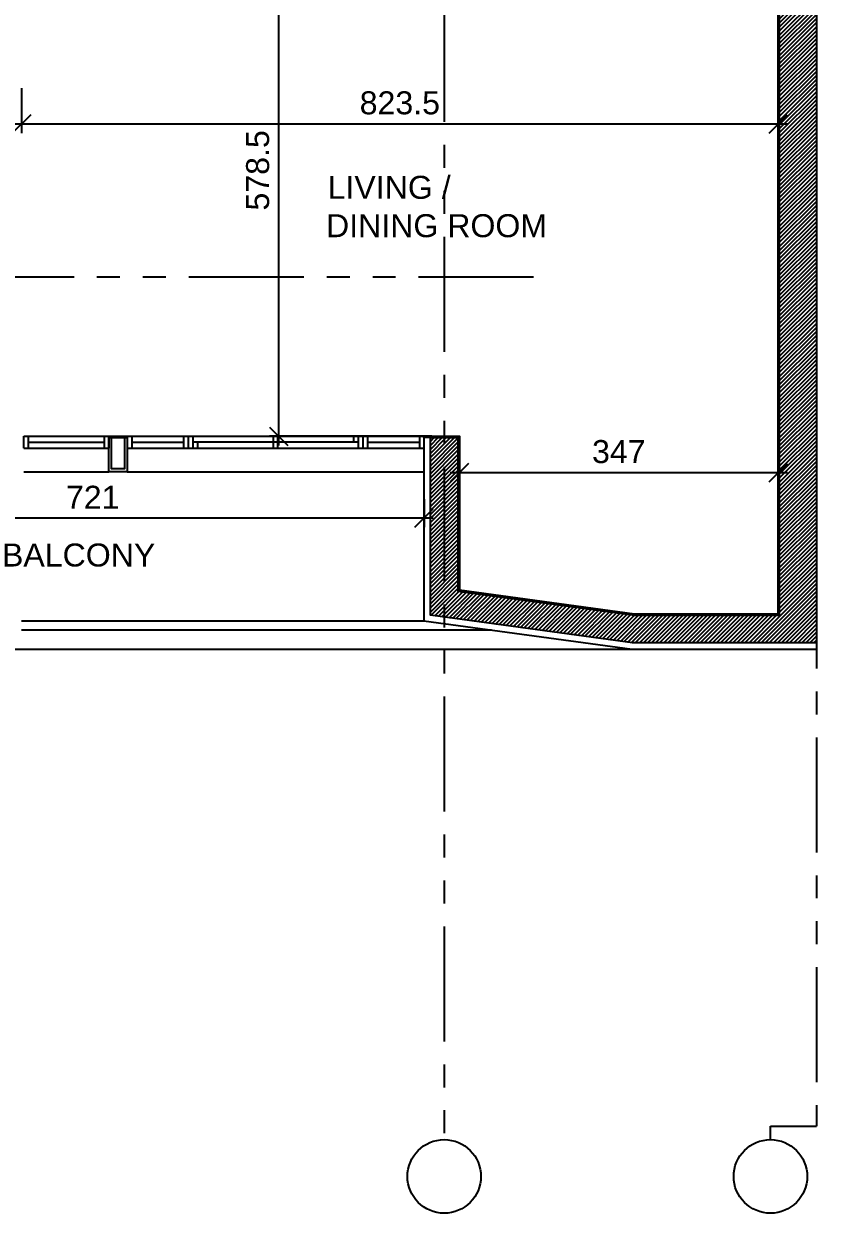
# Model space of a CAD drawing. Extents: x 83 to 143.2, y -2.6 to 70.8.
# Drawn here: x 110.35 to 119, y -2.63 to 10.3 of the extents above; entities that cross this region are included whole.
import ezdxf
from ezdxf.enums import TextEntityAlignment as Align

# ---------------------------------------------------------------- set-up
doc = ezdxf.new("R2010")
doc.units = 0
doc.header["$MEASUREMENT"] = 0
doc.header["$PDMODE"] = 3
doc.header["$PDSIZE"] = 0.3
doc.linetypes.add('AXIS_100$0$A-AXIS$0$PHANTOM', pattern=[2.5, 1.25, -0.25, 0.25, -0.25, 0.25, -0.25])
doc.layers.get('0').update_dxf_attribs({"linetype": 'CONTINUOUS'})
doc.layers.get('DEFPOINTS').update_dxf_attribs({"linetype": 'CONTINUOUS'})
for name, color, linetype in [('A-ALU', 9, 'CONTINUOUS'), ('A-BALUST', 1, 'CONTINUOUS'), ('a-dim', 3, 'CONTINUOUS'), ('A-HATCH-CONC', 8, 'CONTINUOUS'), ('A-NOMENCLATURE', 3, 'CONTINUOUS'), ('A-PLASTER', 8, 'CONTINUOUS'), ('A-PROJECTION', 9, 'CONTINUOUS'), ('a-revetement', 1, 'CONTINUOUS'), ('a-stru-fac', 200, 'CONTINUOUS'), ('AXIS_100$0$A-AXIS-100', 10, 'AXIS_100$0$A-AXIS$0$PHANTOM'), ('S-8TH$0$A-STR 7-8TH', 2, 'CONTINUOUS')]:
    doc.layers.add(name, color=color, linetype=linetype)
doc.styles.add('A100-STEXT', font='ARIAL.TTF', dxfattribs={"height": 0.25})
doc.dimstyles.new('A100-DIM', dxfattribs={"dimtxt": 0.25, "dimasz": 0.2, "dimexe": 0.1, "dimexo": 0.3, "dimgap": 0.1, "dimtad": 1, "dimlfac": 100, "dimrnd": 0.5, "dimdsep": 46, "dimtxsty": 'A100-STEXT', "dimblk1": 'OBLIQUE', "dimblk2": 'OBLIQUE', "dimsah": 1, "dimcen": -0.05, "dimdle": 0.1, "dimclrd": 15, "dimclre": 15, "dimclrt": 256, "dimadec": 0, "dimazin": 0, "dimtfac": 0.28, "dimtix": 1, "dimtmove": 2, "dimatfit": 3, "dimldrblk": 'OBLIQUE', "dimfxl": 0, "dimtolj": 1, "dimarcsym": 0})
pattern_1 = [(45, (91.649424, -3e-10), (-0.022097087, 0.022097087), [])]

# ---------------------------------------------------------------- blocks, each defined once
blk = doc.blocks.new('A$C5D3262F0')
at = {"layer": 'A-ALU'}
for p, q in [((18.703, 5.815), (19.628, 5.815)), ((18.703, 5.685), (18.703, 5.815)), ((18.753, 5.685), (18.753, 5.815)), ((18.753, 5.75), (19.578, 5.75)), ((19.578, 5.815), (19.578, 5.685)), ((19.628, 5.815), (19.628, 5.685)), ((19.828, 5.815), (23.058, 5.815)), ((19.828, 5.815), (19.828, 5.685)), ((19.878, 5.815), (19.878, 5.685)), ((19.878, 5.75), (20.443, 5.75)), ((20.443, 5.815), (20.443, 5.685)), ((20.493, 5.815), (20.493, 5.685)), ((20.543, 5.815), (20.543, 5.685)), ((22.343, 5.75), (20.543, 5.75)), ((20.593, 5.75), (20.593, 5.685)), ((22.293, 5.815), (22.293, 5.75)), ((22.343, 5.815), (22.343, 5.685)), ((22.393, 5.815), (22.393, 5.685)), ((22.443, 5.815), (22.443, 5.685)), ((22.443, 5.75), (23.008, 5.75)), ((23.008, 5.815), (23.008, 5.685)), ((23.058, 5.815), (23.058, 5.685)), ((18.703, 5.685), (19.628, 5.685)), ((19.828, 5.685), (23.058, 5.685))]:
    blk.add_line(p, q, dxfattribs=at)
blk.add_lwpolyline([(21.468, 5.815), (21.418, 5.815), (21.418, 5.685), (21.468, 5.685)], close=True, dxfattribs=at)
blk = doc.blocks.new('_OBLIQUE')
at = {"color": 0, "linetype": 'ByBlock'}
blk.add_line((-0.5, -0.5), (0.5, 0.5), dxfattribs=at)
blk = doc.blocks.new('*D171')
at = {"layer": 'a-dim', "color": 15, "lineweight": -2}
for p, q in [((110.328, 9.6), (110.328, 9.112)), ((118.563, 9.6), (118.563, 9.112)), ((110.228, 9.212), (118.663, 9.212))]:
    blk.add_line(p, q, dxfattribs=at)
at = {"layer": 'DEFPOINTS', "color": 0}
for p in [(110.328, 9.9), (118.563, 9.9), (118.563, 9.212)]:
    blk.add_point(p, dxfattribs=at)
at = {"layer": 'a-dim', "color": 15, "lineweight": -2, "xscale": 0.2, "yscale": 0.2, "zscale": 0.2, "rotation": 180}
blk.add_blockref('_OBLIQUE', (110.328, 9.212), dxfattribs=at)
at = {"layer": 'a-dim', "color": 15, "lineweight": -2, "xscale": 0.2, "yscale": 0.2, "zscale": 0.2}
blk.add_blockref('_OBLIQUE', (118.563, 9.212), dxfattribs=at)
at = {"layer": 'a-dim', "insert": (114.445, 9.44), "char_height": 0.25, "attachment_point": 5, "style": 'A100-STEXT'}
blk.add_mtext('\\A1;823.5', dxfattribs=at)
blk = doc.blocks.new('*D172')
at = {"layer": 'a-dim', "color": 15, "lineweight": -2}
for p, q in [((113.127, 5.715), (113.127, 11.7)), ((114.793, 11.6), (113.027, 11.6)), ((114.793, 5.815), (113.027, 5.815))]:
    blk.add_line(p, q, dxfattribs=at)
at = {"layer": 'DEFPOINTS', "color": 0}
for p in [(113.127, 11.6), (115.093, 11.6), (115.093, 5.815)]:
    blk.add_point(p, dxfattribs=at)
at = {"layer": 'a-dim', "color": 15, "lineweight": -2, "xscale": 0.2, "yscale": 0.2, "zscale": 0.2}
for p, rotation in [((113.127, 11.6), 90), ((113.127, 5.815), 270)]:
    blk.add_blockref('_OBLIQUE', p, dxfattribs=dict(at, rotation=rotation))
at = {"layer": 'a-dim', "insert": (112.899, 8.707), "char_height": 0.25, "attachment_point": 5, "rotation": 90, "style": 'A100-STEXT'}
blk.add_mtext('\\A1;578.5', dxfattribs=at)
blk = doc.blocks.new('*D193')
at = {"layer": 'a-dim', "color": 15, "lineweight": -2}
for p, q in [((115.093, 5.515), (115.093, 5.32)), ((118.563, 5.515), (118.563, 5.32)), ((114.993, 5.42), (118.663, 5.42))]:
    blk.add_line(p, q, dxfattribs=at)
at = {"layer": 'DEFPOINTS', "color": 0}
for p in [(115.093, 5.815), (118.563, 5.815), (118.563, 5.42)]:
    blk.add_point(p, dxfattribs=at)
at = {"layer": 'a-dim', "color": 15, "lineweight": -2, "xscale": 0.2, "yscale": 0.2, "zscale": 0.2, "rotation": 180}
blk.add_blockref('_OBLIQUE', (115.093, 5.42), dxfattribs=at)
at = {"layer": 'a-dim', "color": 15, "lineweight": -2, "xscale": 0.2, "yscale": 0.2, "zscale": 0.2}
blk.add_blockref('_OBLIQUE', (118.563, 5.42), dxfattribs=at)
at = {"layer": 'a-dim', "insert": (116.828, 5.647), "char_height": 0.25, "attachment_point": 5, "style": 'A100-STEXT'}
blk.add_mtext('\\A1;347', dxfattribs=at)
blk = doc.blocks.new('*D218')
at = {"layer": 'a-dim', "color": 15, "lineweight": -2}
for p, q in [((107.498, 5.13), (107.498, 4.827)), ((114.708, 5.13), (114.708, 4.827)), ((107.398, 4.927), (114.808, 4.927))]:
    blk.add_line(p, q, dxfattribs=at)
at = {"layer": 'DEFPOINTS', "color": 0}
for p in [(107.498, 5.43), (114.708, 5.43), (114.708, 4.927)]:
    blk.add_point(p, dxfattribs=at)
at = {"layer": 'a-dim', "color": 15, "lineweight": -2, "xscale": 0.2, "yscale": 0.2, "zscale": 0.2, "rotation": 180}
blk.add_blockref('_OBLIQUE', (107.498, 4.927), dxfattribs=at)
at = {"layer": 'a-dim', "color": 15, "lineweight": -2, "xscale": 0.2, "yscale": 0.2, "zscale": 0.2}
blk.add_blockref('_OBLIQUE', (114.708, 4.927), dxfattribs=at)
at = {"layer": 'a-dim', "insert": (111.103, 5.152), "char_height": 0.25, "attachment_point": 5, "style": 'A100-STEXT'}
blk.add_mtext('\\A1;721', dxfattribs=at)

msp = doc.modelspace()

# ---------------------------------------------------------------- hatches: boundary and pattern name
at = {"layer": 'A-HATCH-CONC', "ltscale": 4}
h = msp.add_hatch(dxfattribs=at)
h.set_pattern_fill('ANSI31', color=256, scale=0.25, style=0)
h.set_pattern_definition(pattern_1)
h.paths.add_polyline_path([(115.07779, 4.13187), (115.07779, 5.8), (114.77779, 5.8), (114.77779, 3.87), (116.97779, 3.57), (118.97779, 3.57), (118.97779, 20.33), (118.57779, 20.33), (118.57779, 3.87), (116.99815, 3.87)])
h = msp.add_hatch(dxfattribs=at)
h.set_pattern_fill('ANSI31', color=256, scale=0.25, style=0)
h.set_pattern_definition(pattern_1)
h.paths.add_polyline_path([(115.07779, 4.13187), (115.07779, 5.8), (114.77779, 5.8), (114.77779, 3.87), (116.97779, 3.57), (118.97779, 3.57), (118.97779, 20.33), (118.57779, 20.33), (118.57779, 3.87), (116.99815, 3.87)])

# ---------------------------------------------------------------- linework, layer by layer
at = {"layer": 'A-ALU'}
for p, q in [((110.35279, 5.43), (111.27779, 5.43)), ((111.47779, 5.43), (114.70779, 5.43))]:
    msp.add_line(p, q, dxfattribs=at)
at = {"layer": 'A-BALUST'}
for p, q in [((110.32779, 3.8089), (114.70779, 3.8089)), ((110.32779, 3.7089), (115.44113, 3.7089))]:
    msp.add_line(p, q, dxfattribs=at)
at = {"layer": 'A-PLASTER'}
for points in [[(114.70779, 5.8), (114.70779, 5.815), (115.09279, 5.815), (115.09279, 4.14496), (116.99917, 3.885), (118.56279, 3.885), (118.56279, 11.585), (110.50279, 11.585)], [(111.27779, 5.8), (111.27779, 5.815), (111.47779, 5.815), (111.47779, 5.8)]]:
    msp.add_lwpolyline(points, dxfattribs=at)
at = {"layer": 'A-PROJECTION'}
msp.add_line((107.49779, 3.5), (116.97779, 3.5), dxfattribs=at)
at = {"layer": 'a-revetement'}
for p, q in [((114.70779, 5.8), (114.70779, 3.8089)), ((114.77779, 5.8), (114.70779, 5.8)), ((114.70779, 3.8089), (116.97304, 3.5)), ((116.97304, 3.5), (118.97779, 3.5)), ((116.97304, 3.5), (118.97779, 3.5)), ((118.97779, 3.57), (118.97779, 3.5)), ((118.97779, 3.57), (118.97779, 3.5))]:
    msp.add_line(p, q, dxfattribs=at)
msp.add_lwpolyline([(111.27779, 5.8), (111.47779, 5.8), (111.47779, 5.43), (111.27779, 5.43)], close=True, dxfattribs=at)
at = {"layer": 'a-stru-fac'}
msp.add_lwpolyline([(111.30779, 5.8), (111.44779, 5.8), (111.44779, 5.46), (111.30779, 5.46)], close=True, dxfattribs=at)
at = {"layer": 'AXIS_100$0$A-AXIS-100'}
for p, q in [((114.92779, 32.98435), (114.92779, -1.8346)), ((118.97779, 25.04), (118.97779, -1.68758)), ((89.64942, 7.55), (115.97779, 7.55)), ((89.64942, 3.5), (136.85877, 3.5)), ((118.47779, -1.68758), (118.97779, -1.68758)), ((118.47779, -1.8346), (118.47779, -1.68758))]:
    msp.add_line(p, q, dxfattribs=at)
at = {"layer": 'AXIS_100$0$A-AXIS-100', "linetype": 'Continuous'}
for centre in [(114.92779, -2.2346), (118.47779, -2.2346)]:
    msp.add_circle(centre, 0.4, dxfattribs=at)
at = {"layer": 'S-8TH$0$A-STR 7-8TH'}
msp.add_lwpolyline([(118.97779, 3.57), (116.97779, 3.57), (114.77779, 3.87), (114.77779, 5.8), (115.07779, 5.8), (115.07779, 4.13187), (116.99815, 3.87), (118.57779, 3.87), (118.57779, 20.33), (118.97779, 20.33)], close=True, dxfattribs=at)

# ---------------------------------------------------------------- block references
at = {"layer": 'A-ALU'}
msp.add_blockref('A$C5D3262F0', (91.64942, 0), dxfattribs=at)

# ---------------------------------------------------------------- texts
at = {"layer": 'A-NOMENCLATURE', "style": 'A100-STEXT'}
for s, p in [('LIVING /', (114.32861, 8.52742)), ('DINING ROOM', (114.84466, 8.10554)), ('BALCONY', (110.94978, 4.52393))]:
    msp.add_text(s, height=0.25, dxfattribs=at).set_placement(p, align=Align.MIDDLE)

# ---------------------------------------------------------------- dimensions: what is measured, and where the dimension line sits
at = {"layer": 'a-dim'}
for p1, p2, distance, picture, middle in [((115.09279, 5.815), (115.09279, 11.6), 1.96626, '*D172', (112.89889, 8.7075)), ((110.32779, 9.9), (118.56279, 9.9), -0.68752, '*D171', (114.44529, 9.44021)), ((115.09279, 5.815), (118.56279, 5.815), -0.39542, '*D193', (116.82779, 5.64731)), ((107.49779, 5.43), (114.70779, 5.43), -0.5032, '*D218', (111.10279, 5.15231))]:
    dim = msp.add_aligned_dim(p1=p1, p2=p2, distance=distance, dimstyle='A100-DIM', dxfattribs=at)
    dim.commit()
    dim.dimension.update_dxf_attribs({"geometry": picture, "text_midpoint": middle})

doc.saveas('drawing.dxf')
